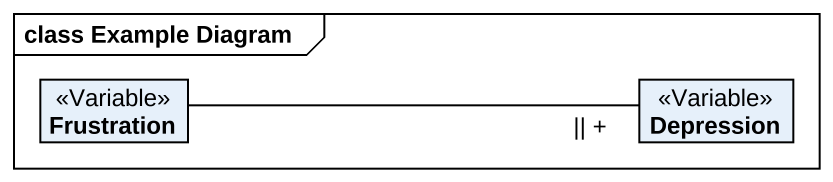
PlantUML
@startuml
mainframe class Example Diagram
hide circle
hide empty members
class Frustration <<Variable>>
class Depression <<Variable>>
Frustration -right- "|| +" Depression
@enduml
